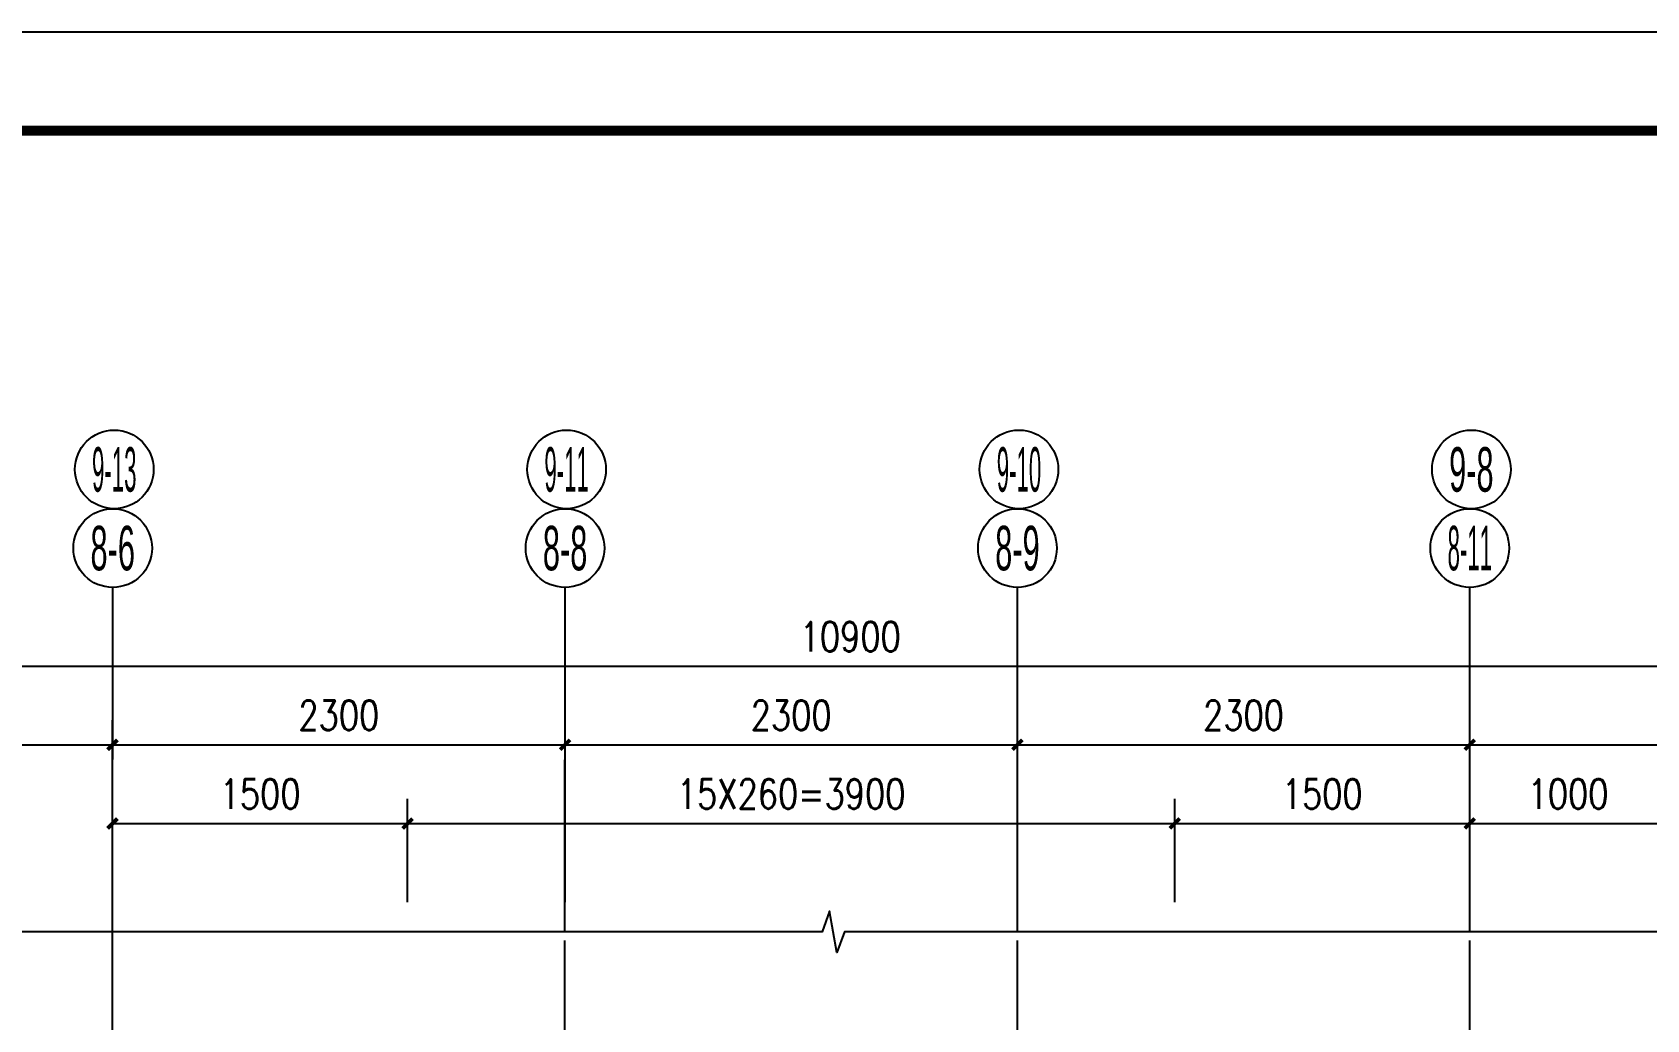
# Model space of a CAD drawing. Extents: x 718358 to 1668613, y -348838 to -159582.
# Drawn here: x 809477 to 817686, y -238614 to -233594 of the extents above; entities that cross this region are included whole.
import ezdxf
from ezdxf.enums import TextEntityAlignment as Align

# ---------------------------------------------------------------- set-up
doc = ezdxf.new("R2010")
doc.units = 0
doc.header["$LTSCALE"] = 1000
doc.linetypes.add('DASH', pattern=[0.35, 0.25, -0.1])
doc.linetypes.add('DOTE', pattern=[2.42, 2, -0.2, 0.02, -0.2])
for name, color, linetype in [('停车位', 5, 'Continuous'), ('建-图框', 4, 'Continuous'), ('建-尺寸', 73, 'Continuous'), ('建-符号', 3, 'Continuous'), ('建-轴标', 3, 'Continuous'), ('建-轴网', 14, 'DOTE')]:
    doc.layers.add(name, color=color, linetype=linetype)
doc.styles.add('_TCH_AXIS', font='gt宽度调整.shx', dxfattribs={"bigfont": 'gt国标汉字.shx'})
doc.styles.add('DIM_FONT', font='SIMPLEX.shx', dxfattribs={"width": 0.8, "bigfont": 'GBCBIG.shx'})
doc.dimstyles.new('DIMN50', dxfattribs={"dimscale": 0.5, "dimtxt": 300, "dimasz": 100, "dimexe": 250, "dimexo": 300, "dimgap": 150, "dimtad": 1, "dimdec": 0, "dimzin": 0, "dimdsep": 46, "dimtxsty": 'DIM_FONT', "dimblk": 'ARCHTICK', "dimcen": 0.09, "dimdle": 1, "dimclrt": 7, "dimazin": 2, "dimtfac": 1, "dimtdec": 0, "dimtix": 1, "dimtmove": 2, "dimatfit": 3, "dimldrblk": 'ARCHTICK', "dimfxl": 1, "dimtolj": 1, "dimtzin": 0, "dimarcsym": 0})

# ---------------------------------------------------------------- blocks, each defined once
blk = doc.blocks.new('_ArchTick')
at = {"color": 0, "linetype": 'ByBlock', "const_width": 0.4}
blk.add_lwpolyline([(-0.5, -0.5), (0.5, 0.5)], dxfattribs=at)
blk = doc.blocks.new('*D3327')
at = {"layer": 'Defpoints', "color": 0, "transparency": 16777216}
for p in [(819085.8, -236816.4), (808185.5, -237987.7), (819085.8, -237987.7)]:
    blk.add_point(p, dxfattribs=at)
at = {"layer": '建-尺寸', "color": 0, "lineweight": -2, "transparency": 16777216}
for p, q in [((808185.5, -237837.7), (808185.5, -236691.4)), ((819085.8, -237837.7), (819085.8, -236691.4)), ((808185, -236816.4), (819086.3, -236816.4))]:
    blk.add_line(p, q, dxfattribs=at)
at = {"layer": '建-尺寸', "color": 0, "lineweight": -2, "transparency": 16777216, "xscale": 50, "yscale": 50, "zscale": 50, "rotation": 180}
blk.add_blockref('_ArchTick', (808185.5, -236816.4), dxfattribs=at)
at = {"layer": '建-尺寸', "color": 0, "lineweight": -2, "transparency": 16777216, "xscale": 50, "yscale": 50, "zscale": 50}
blk.add_blockref('_ArchTick', (819085.8, -236816.4), dxfattribs=at)
at = {"layer": '建-尺寸', "color": 7, "transparency": 16777216, "insert": (813635.7, -236666.4), "char_height": 150, "attachment_point": 5, "style": 'DIM_FONT'}
blk.add_mtext('\\A1;10900', dxfattribs=at)
blk = doc.blocks.new('*D3329')
at = {"layer": 'Defpoints', "color": 0, "transparency": 16777216}
for p in [(817785.5, -237616.4), (816785.6, -238166.4), (817785.5, -238166.4)]:
    blk.add_point(p, dxfattribs=at)
at = {"layer": '建-尺寸', "color": 0, "lineweight": -2, "transparency": 16777216}
for p, q in [((816785.6, -238016.4), (816785.6, -237491.4)), ((817785.5, -238016.4), (817785.5, -237491.4)), ((816785.1, -237616.4), (817786, -237616.4))]:
    blk.add_line(p, q, dxfattribs=at)
at = {"layer": '建-尺寸', "color": 0, "lineweight": -2, "transparency": 16777216, "xscale": 50, "yscale": 50, "zscale": 50, "rotation": 180}
blk.add_blockref('_ArchTick', (816785.6, -237616.4), dxfattribs=at)
at = {"layer": '建-尺寸', "color": 0, "lineweight": -2, "transparency": 16777216, "xscale": 50, "yscale": 50, "zscale": 50}
blk.add_blockref('_ArchTick', (817785.5, -237616.4), dxfattribs=at)
at = {"layer": '建-尺寸', "color": 7, "transparency": 16777216, "insert": (817285.6, -237466.4), "char_height": 150, "attachment_point": 5, "style": 'DIM_FONT'}
blk.add_mtext('\\A1;1000', dxfattribs=at)
blk = doc.blocks.new('*D3330')
at = {"layer": 'Defpoints', "color": 0, "transparency": 16777216}
for p in [(816785.6, -237616.4), (815285.5, -238166.4), (816785.6, -238166.4)]:
    blk.add_point(p, dxfattribs=at)
at = {"layer": '建-尺寸', "color": 0, "lineweight": -2, "transparency": 16777216}
for p, q in [((815285.5, -238016.4), (815285.5, -237491.4)), ((816785.6, -238016.4), (816785.6, -237491.4)), ((815285, -237616.4), (816786.1, -237616.4))]:
    blk.add_line(p, q, dxfattribs=at)
at = {"layer": '建-尺寸', "color": 0, "lineweight": -2, "transparency": 16777216, "xscale": 50, "yscale": 50, "zscale": 50, "rotation": 180}
blk.add_blockref('_ArchTick', (815285.5, -237616.4), dxfattribs=at)
at = {"layer": '建-尺寸', "color": 0, "lineweight": -2, "transparency": 16777216, "xscale": 50, "yscale": 50, "zscale": 50}
blk.add_blockref('_ArchTick', (816785.6, -237616.4), dxfattribs=at)
at = {"layer": '建-尺寸', "color": 7, "transparency": 16777216, "insert": (816035.6, -237466.4), "char_height": 150, "attachment_point": 5, "style": 'DIM_FONT'}
blk.add_mtext('\\A1;1500', dxfattribs=at)
blk = doc.blocks.new('*D3331')
at = {"layer": 'Defpoints', "color": 0, "transparency": 16777216}
for p in [(815285.5, -237616.4), (811385.5, -238166.4), (815285.5, -238166.4)]:
    blk.add_point(p, dxfattribs=at)
at = {"layer": '建-尺寸', "color": 0, "lineweight": -2, "transparency": 16777216}
for p, q in [((811385.5, -238016.4), (811385.5, -237491.4)), ((815285.5, -238016.4), (815285.5, -237491.4)), ((811385, -237616.4), (815286, -237616.4))]:
    blk.add_line(p, q, dxfattribs=at)
at = {"layer": '建-尺寸', "color": 0, "lineweight": -2, "transparency": 16777216, "xscale": 50, "yscale": 50, "zscale": 50, "rotation": 180}
blk.add_blockref('_ArchTick', (811385.5, -237616.4), dxfattribs=at)
at = {"layer": '建-尺寸', "color": 0, "lineweight": -2, "transparency": 16777216, "xscale": 50, "yscale": 50, "zscale": 50}
blk.add_blockref('_ArchTick', (815285.5, -237616.4), dxfattribs=at)
at = {"layer": '建-尺寸', "color": 7, "transparency": 16777216, "insert": (813335.5, -237466.4), "char_height": 150, "attachment_point": 5, "style": 'DIM_FONT'}
blk.add_mtext('\\A1;15X260=3900', dxfattribs=at)
blk = doc.blocks.new('*D3332')
at = {"layer": 'Defpoints', "color": 0, "transparency": 16777216}
for p in [(811385.5, -237616.4), (809885.5, -238166.4), (811385.5, -238166.4)]:
    blk.add_point(p, dxfattribs=at)
at = {"layer": '建-尺寸', "color": 0, "lineweight": -2, "transparency": 16777216}
for p, q in [((809885.5, -238016.4), (809885.5, -237491.4)), ((811385.5, -238016.4), (811385.5, -237491.4)), ((809885, -237616.4), (811386, -237616.4))]:
    blk.add_line(p, q, dxfattribs=at)
at = {"layer": '建-尺寸', "color": 0, "lineweight": -2, "transparency": 16777216, "xscale": 50, "yscale": 50, "zscale": 50, "rotation": 180}
blk.add_blockref('_ArchTick', (809885.5, -237616.4), dxfattribs=at)
at = {"layer": '建-尺寸', "color": 0, "lineweight": -2, "transparency": 16777216, "xscale": 50, "yscale": 50, "zscale": 50}
blk.add_blockref('_ArchTick', (811385.5, -237616.4), dxfattribs=at)
at = {"layer": '建-尺寸', "color": 7, "transparency": 16777216, "insert": (810635.5, -237466.4), "char_height": 150, "attachment_point": 5, "style": 'DIM_FONT'}
blk.add_mtext('\\A1;1500', dxfattribs=at)
blk = doc.blocks.new('*D3333')
at = {"layer": 'Defpoints', "color": 0, "transparency": 16777216}
for p in [(819085.5, -237216.4), (816785.6, -238166.4), (819085.5, -238166.4)]:
    blk.add_point(p, dxfattribs=at)
at = {"layer": '建-尺寸', "color": 0, "lineweight": -2, "transparency": 16777216}
for p, q in [((816785.6, -238016.4), (816785.6, -237091.4)), ((819085.5, -238016.4), (819085.5, -237091.4)), ((816785.1, -237216.4), (819086, -237216.4))]:
    blk.add_line(p, q, dxfattribs=at)
at = {"layer": '建-尺寸', "color": 0, "lineweight": -2, "transparency": 16777216, "xscale": 50, "yscale": 50, "zscale": 50, "rotation": 180}
blk.add_blockref('_ArchTick', (816785.6, -237216.4), dxfattribs=at)
at = {"layer": '建-尺寸', "color": 0, "lineweight": -2, "transparency": 16777216, "xscale": 50, "yscale": 50, "zscale": 50}
blk.add_blockref('_ArchTick', (819085.5, -237216.4), dxfattribs=at)
at = {"layer": '建-尺寸', "color": 7, "transparency": 16777216, "insert": (817935.6, -237066.4), "char_height": 150, "attachment_point": 5, "style": 'DIM_FONT'}
blk.add_mtext('\\A1;2300', dxfattribs=at)
blk = doc.blocks.new('*D3334')
at = {"layer": 'Defpoints', "color": 0, "transparency": 16777216}
for p in [(816785.6, -237216.4), (814485.6, -238166.4), (816785.6, -238166.4)]:
    blk.add_point(p, dxfattribs=at)
at = {"layer": '建-尺寸', "color": 0, "lineweight": -2, "transparency": 16777216}
for p, q in [((814485.6, -238016.4), (814485.6, -237091.4)), ((816785.6, -238016.4), (816785.6, -237091.4)), ((814485.1, -237216.4), (816786.1, -237216.4))]:
    blk.add_line(p, q, dxfattribs=at)
at = {"layer": '建-尺寸', "color": 0, "lineweight": -2, "transparency": 16777216, "xscale": 50, "yscale": 50, "zscale": 50, "rotation": 180}
blk.add_blockref('_ArchTick', (814485.6, -237216.4), dxfattribs=at)
at = {"layer": '建-尺寸', "color": 0, "lineweight": -2, "transparency": 16777216, "xscale": 50, "yscale": 50, "zscale": 50}
blk.add_blockref('_ArchTick', (816785.6, -237216.4), dxfattribs=at)
at = {"layer": '建-尺寸', "color": 7, "transparency": 16777216, "insert": (815635.6, -237066.4), "char_height": 150, "attachment_point": 5, "style": 'DIM_FONT'}
blk.add_mtext('\\A1;2300', dxfattribs=at)
blk = doc.blocks.new('*D3335')
at = {"layer": 'Defpoints', "color": 0, "transparency": 16777216}
for p in [(814485.6, -237216.4), (812185.6, -238166.4), (814485.6, -238166.4)]:
    blk.add_point(p, dxfattribs=at)
at = {"layer": '建-尺寸', "color": 0, "lineweight": -2, "transparency": 16777216}
for p, q in [((812185.6, -238016.4), (812185.6, -237091.4)), ((814485.6, -238016.4), (814485.6, -237091.4)), ((812185.1, -237216.4), (814486.1, -237216.4))]:
    blk.add_line(p, q, dxfattribs=at)
at = {"layer": '建-尺寸', "color": 0, "lineweight": -2, "transparency": 16777216, "xscale": 50, "yscale": 50, "zscale": 50, "rotation": 180}
blk.add_blockref('_ArchTick', (812185.6, -237216.4), dxfattribs=at)
at = {"layer": '建-尺寸', "color": 0, "lineweight": -2, "transparency": 16777216, "xscale": 50, "yscale": 50, "zscale": 50}
blk.add_blockref('_ArchTick', (814485.6, -237216.4), dxfattribs=at)
at = {"layer": '建-尺寸', "color": 7, "transparency": 16777216, "insert": (813335.6, -237066.4), "char_height": 150, "attachment_point": 5, "style": 'DIM_FONT'}
blk.add_mtext('\\A1;2300', dxfattribs=at)
blk = doc.blocks.new('*D3336')
at = {"layer": 'Defpoints', "color": 0, "transparency": 16777216}
for p in [(812185.6, -237216.4), (809885.5, -238166.4), (812185.6, -238166.4)]:
    blk.add_point(p, dxfattribs=at)
at = {"layer": '建-尺寸', "color": 0, "lineweight": -2, "transparency": 16777216}
for p, q in [((809885.5, -238016.4), (809885.5, -237091.4)), ((812185.6, -238016.4), (812185.6, -237091.4)), ((809885, -237216.4), (812186.1, -237216.4))]:
    blk.add_line(p, q, dxfattribs=at)
at = {"layer": '建-尺寸', "color": 0, "lineweight": -2, "transparency": 16777216, "xscale": 50, "yscale": 50, "zscale": 50, "rotation": 180}
blk.add_blockref('_ArchTick', (809885.5, -237216.4), dxfattribs=at)
at = {"layer": '建-尺寸', "color": 0, "lineweight": -2, "transparency": 16777216, "xscale": 50, "yscale": 50, "zscale": 50}
blk.add_blockref('_ArchTick', (812185.6, -237216.4), dxfattribs=at)
at = {"layer": '建-尺寸', "color": 7, "transparency": 16777216, "insert": (811035.6, -237066.4), "char_height": 150, "attachment_point": 5, "style": 'DIM_FONT'}
blk.add_mtext('\\A1;2300', dxfattribs=at)
blk = doc.blocks.new('*D3337')
at = {"layer": 'Defpoints', "color": 0, "transparency": 16777216}
for p in [(809885.5, -237216.4), (808185.5, -238166.4), (809885.5, -238166.4)]:
    blk.add_point(p, dxfattribs=at)
at = {"layer": '建-尺寸', "color": 0, "lineweight": -2, "transparency": 16777216}
for p, q in [((808185.5, -238016.4), (808185.5, -237091.4)), ((809885.5, -238016.4), (809885.5, -237091.4)), ((808185, -237216.4), (809886, -237216.4))]:
    blk.add_line(p, q, dxfattribs=at)
at = {"layer": '建-尺寸', "color": 0, "lineweight": -2, "transparency": 16777216, "xscale": 50, "yscale": 50, "zscale": 50, "rotation": 180}
blk.add_blockref('_ArchTick', (808185.5, -237216.4), dxfattribs=at)
at = {"layer": '建-尺寸', "color": 0, "lineweight": -2, "transparency": 16777216, "xscale": 50, "yscale": 50, "zscale": 50}
blk.add_blockref('_ArchTick', (809885.5, -237216.4), dxfattribs=at)
at = {"layer": '建-尺寸', "color": 7, "transparency": 16777216, "insert": (809035.5, -237066.4), "char_height": 150, "attachment_point": 5, "style": 'DIM_FONT'}
blk.add_mtext('\\A1;1700', dxfattribs=at)

msp = doc.modelspace()

# ---------------------------------------------------------------- linework, layer by layer
at = {"layer": '停车位', "linetype": 'DASH'}
msp.add_lwpolyline([(809885.2, -238574.1), (809885.2, -238166.6)], dxfattribs=at)
at = {"layer": '建-图框'}
msp.add_lwpolyline([(802458.1, -263294.4), (844508.1, -263294.4), (844508.1, -233594.4), (802458.1, -233594.4)], close=True, dxfattribs=at)
at = {"layer": '建-图框', "const_width": 50}
msp.add_lwpolyline([(803708.1, -262794.4), (844008.1, -262794.4), (844008.1, -234094.4), (803708.1, -234094.4)], close=True, dxfattribs=at)
at = {"layer": '建-符号'}
msp.add_lwpolyline([(820017.7, -238166.6), (813606.3, -238166.6), (813568.1, -238271.6), (813531.1, -238061.6), (813493.8, -238166.6), (807082.5, -238166.6)], dxfattribs=at)
at = {"layer": '建-轴标'}
for p, q in [((809885.5, -238166.6), (809886, -236416.4)), ((812185.5, -238166.6), (812186, -236416.4)), ((814485.5, -238166.6), (814486, -236416.4)), ((816785.5, -238166.6), (816786, -236416.4))]:
    msp.add_line(p, q, dxfattribs=at)
for centre in [(809893.9, -235816.4), (812193.9, -235816.4), (814493.9, -235816.4), (816793.9, -235816.4), (809886, -236216.4), (812186, -236216.4), (814486, -236216.4), (816786, -236216.4)]:
    msp.add_circle(centre, 200, dxfattribs=at)
at = {"layer": '建-轴网'}
for p, q in [((809885.5, -245051.4), (809885.5, -238166.6)), ((812185.5, -245051.4), (812185.5, -238166.6)), ((814485.5, -245051.4), (814485.5, -238166.6)), ((816785.5, -245051.4), (816785.5, -238166.6))]:
    msp.add_line(p, q, dxfattribs=at)

# ---------------------------------------------------------------- texts
at = {"layer": '建-轴标', "style": '_TCH_AXIS'}
for s, width, p, p2 in [('9-13', 0.276316, (809780.8, -235929.6), (810007, -235929.6)), ('9-11', 0.313433, (812080.8, -235929.6), (812307, -235929.6)), ('9-10', 0.276316, (814380.8, -235929.6), (814607, -235929.6)), ('9-8', 0.35, (816680.8, -235929.6), (816907, -235929.6)), ('8-6', 0.355932, (809772.9, -236329.5), (809999.2, -236329.5)), ('8-8', 0.35, (812072.9, -236329.5), (812299.2, -236329.5)), ('8-9', 0.355932, (814372.9, -236329.5), (814599.2, -236329.5)), ('8-11', 0.313433, (816672.9, -236329.5), (816899.2, -236329.5))]:
    msp.add_text(s, height=226.27, dxfattribs=dict(at, width=width)).set_placement(p, p2, align=Align.FIT)

# ---------------------------------------------------------------- dimensions: what is measured, and where the dimension line sits
at = {"layer": '建-尺寸'}
for p1, p2, distance, picture, middle in [((808185.5, -237987.7), (819085.8, -237987.7), 1171.3, '*D3327', (813635.7, -236666.4)), ((808185.5, -238166.4), (809885.5, -238166.4), 950, '*D3337', (809035.5, -237066.4)), ((809885.5, -238166.4), (812185.6, -238166.4), 950, '*D3336', (811035.6, -237066.4)), ((812185.6, -238166.4), (814485.6, -238166.4), 950, '*D3335', (813335.6, -237066.4)), ((814485.6, -238166.4), (816785.6, -238166.4), 950, '*D3334', (815635.6, -237066.4)), ((816785.6, -238166.4), (819085.5, -238166.4), 950, '*D3333', (817935.6, -237066.4)), ((809885.5, -238166.4), (811385.5, -238166.4), 550, '*D3332', (810635.5, -237466.4)), ((815285.5, -238166.4), (816785.6, -238166.4), 550, '*D3330', (816035.6, -237466.4)), ((816785.6, -238166.4), (817785.5, -238166.4), 550, '*D3329', (817285.6, -237466.4))]:
    dim = msp.add_aligned_dim(p1=p1, p2=p2, distance=distance, dimstyle='DIMN50', dxfattribs=at)
    dim.commit()
    dim.dimension.update_dxf_attribs({"geometry": picture, "text_midpoint": middle})
dim = msp.add_aligned_dim(p1=(811385.5, -238166.4), p2=(815285.5, -238166.4), distance=550, text='15X260=3900', dimstyle='DIMN50', dxfattribs=at)
dim.commit()
dim.dimension.update_dxf_attribs({"geometry": '*D3331', "text_midpoint": (813335.5, -237466.4)})

doc.saveas('drawing.dxf')
